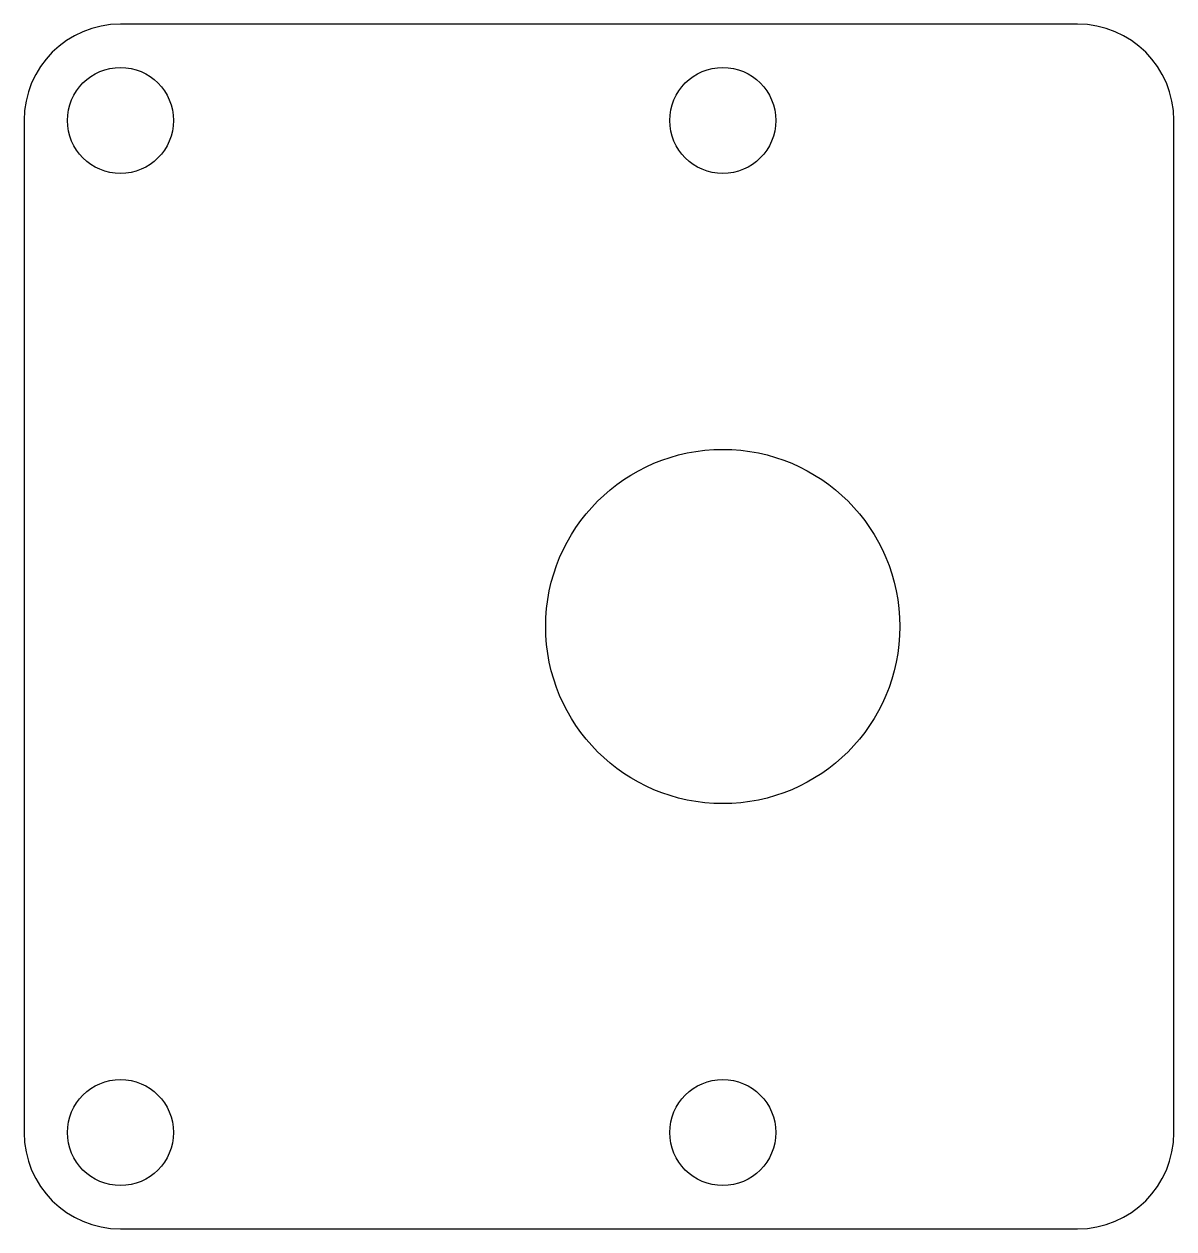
# Model space of a CAD drawing. Header units: millimetres. Extents: x 0 to 23.9, y 0 to 25.
import ezdxf

# ---------------------------------------------------------------- set-up
doc = ezdxf.new("R2010")
doc.units = ezdxf.units.MM
doc.header["$MEASUREMENT"] = 0
doc.layers.get('0').update_dxf_attribs({"lineweight": 25})

msp = doc.modelspace()

# ---------------------------------------------------------------- linework, layer by layer
for p, q in [((21.862, 25), (2, 25)), ((0, 23), (0, 2)), ((23.862, 2), (23.862, 23)), ((2, 0), (21.862, 0))]:
    msp.add_line(p, q)
for centre, radius in [((2, 23), 1.1), ((14.5, 23), 1.1), ((14.5, 12.5), 3.675), ((2, 2), 1.1), ((14.5, 2), 1.1)]:
    msp.add_circle(centre, radius)
for centre, start, end in [((2, 23), 90, 180), ((21.862, 23), 0, 90), ((2, 2), 180, 270), ((21.862, 2), 270, 0)]:
    msp.add_arc(centre, 2, start, end)

doc.saveas('drawing.dxf')
